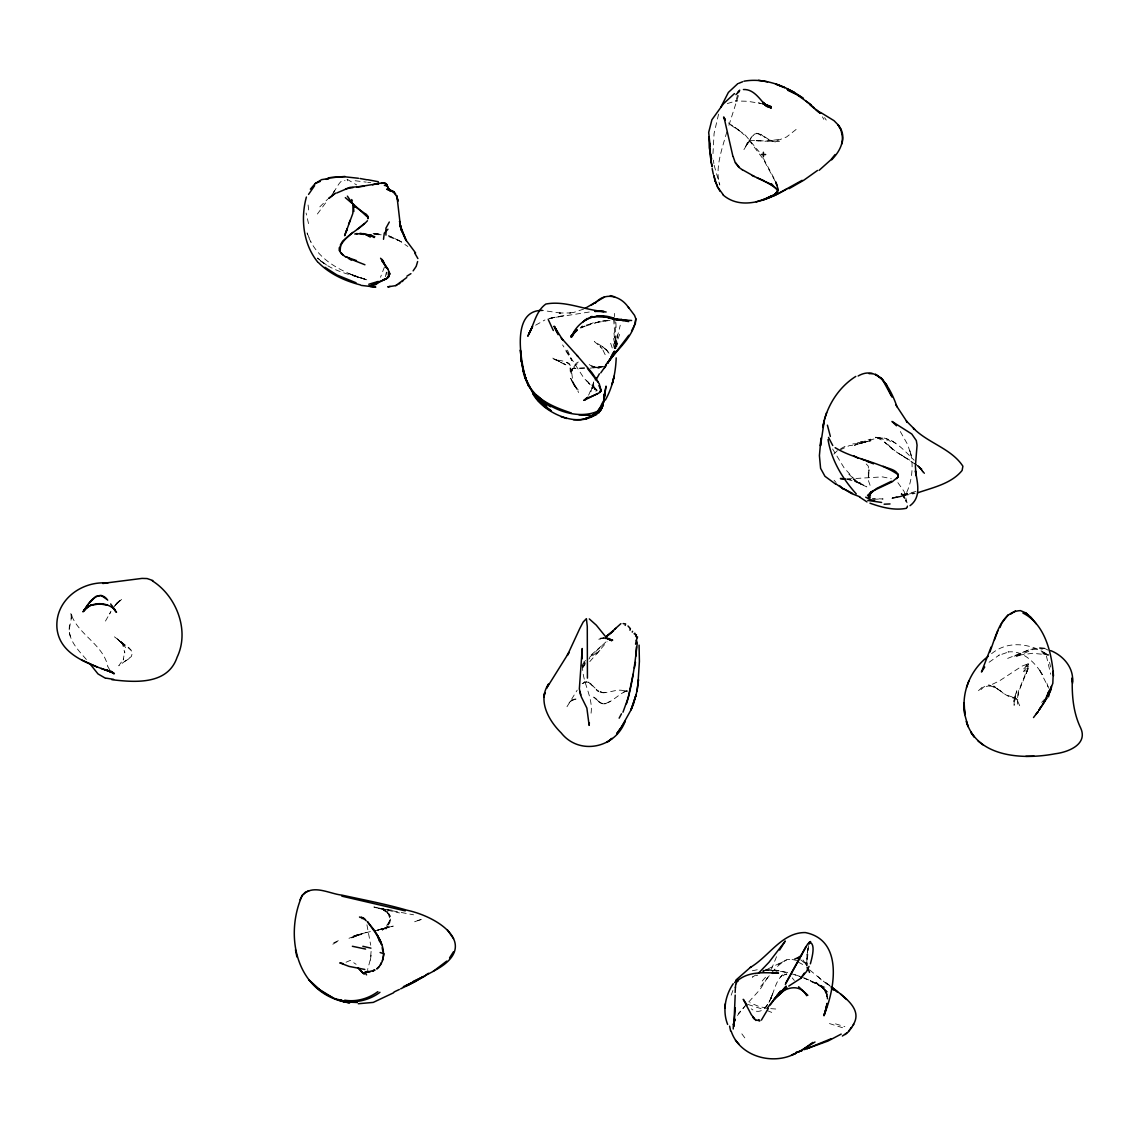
<?xml version="1.0" encoding="UTF-8"?>
<svg xmlns="http://www.w3.org/2000/svg" width="1139" height="1139" viewBox="0 0 1139 1139"><rect width="100%" height="100%" fill="white"/><g stroke="black" fill="none" stroke-linecap="round" stroke-linejoin="round"><path stroke-width="0.75" stroke-dasharray="5 3.75" d="M806.811 963.096L806.953 954.268L806.882 965.815M868.843 473.81L868.986 469.738L868.673 477.184M616.783 346.754L617.381 334.88L614.733 347.552L620.257 325.227M371.1 951.407L370.403 959.294L367.612 969.588M592.551 388.641L593.22 382.362L594.757 391.503M591.07 713.185C593.291 696.94 582.129 682.446 582.584 666.158M807.864 948.659L807.038 955.108L808.064 947.05M1017.412 704.187L1018.209 691.9L1027.876 667.924L1028.161 663.809L1021.954 666.144L999.359 680.937L989.051 685.863C999.188 686.974 1005.253 698.079 1016.401 698.449L1005.31 694.576M371.157 955.194L370.047 961.886M573.059 368.267L571.223 371.528L574.07 366.616L579.367 361.931C571.863 361.803 570.027 384.683 570.183 367.869L570.696 371.67M387.502 912.382L390.036 915.856L389.766 920.526L385.964 929.21M593.049 385.338L593.647 381.935L590.927 391.773M570.596 372.353L570.938 370.403M1019.704 705.724L1017.127 699.916L1018.736 691.615L1028.204 668.408L1028.916 665.717L1028.161 663.809L1026.41 664.507L1024.815 671.782M808.562 945.584L806.925 965.345M385.381 276.749L386.32 272.463M903.939 494.782L904.437 498.056L901.689 493.301M389.495 923.914L390.52 919.7L390.036 915.856M738.442 95.548L727.821 128.707M736.392 99.307L737.531 95.121M388.214 924.74L390.62 917.607L389.381 914.147L383.33 910.118L389.381 914.147M718.567 114.171L714.082 133.462L712.957 154.036M731.195 995.173L733.744 988.111M726.853 131.811C722.098 148.796 714.637 168.458 719.777 185.031L714.125 165.212M1027.848 666.913L1028.161 663.809M614.348 348.52L616.128 342.896M566.98 706.721L577.202 690.134M619.673 334.311L613.821 350.328M384.441 266.982L380.511 277.29M588.578 395.233L593.077 384.939M770.889 998.376L773.281 992.112L770.889 998.376C774.477 990.204 776.001 980.081 783.347 974.229L786.907 974.016L783.874 975.069L782.351 976.92M591.896 388.271L594.829 380.939M1026.139 673.505L1028.204 668.408L1026.139 673.505L1026.524 672.651M776.542 956.703L770.932 970.357M105.457 621.068L110.91 611.586L109.501 614.063M617.751 343.166L613.152 352.677M771.103 997.807L768.398 1003.516L771.331 997.493L769.85 1000.398M389.538 921.451L384.242 928.855L388.128 926.021L382.291 930.107L388.128 926.021M767.8 977.162L759.998 989.549L738.328 1013.496M746.728 144.781L748.252 142.432L745.177 146.931L751.911 136.495L756.353 133.263C763.514 133.946 768.113 141.136 775.46 141.934M333.357 192.662C335.948 189.587 340.846 177.67 345.046 180.717M332.317 194.399L334.539 190.768L331.905 194.94M317.397 214.004L327.349 200.549M743.938 149.608L751.911 136.495L754.744 133.975L757.791 133.434M589.788 661.617L607.087 641.727M780.628 977.177L781.995 975.255M767.529 1004.47L764.967 1007.972L767.515 1004.584M118.456 601.819L120.449 600.452L115.011 605.521L121.574 599.413M113.815 607.229L117.73 602.26M905.234 495.138L907.1 493.059L905.234 495.138C911.898 483.619 914.318 464.513 909.776 450.119L911.172 455.401L907.669 444.594L899.34 429.83M737.446 1015.475L745.006 1006.107M118.57 601.349L115.509 604.823L119.638 600.595L115.011 605.521M767.458 1004.626C763.913 1010.991 757.492 1013.795 751.27 1008.855M596.523 654L601.905 648.063M115.196 605.108L117.317 602.488M569.116 702.848L571.28 700.556L574.839 699.175M760.61 986.417C768.797 977.404 775.018 965.787 786.237 960.149L763.215 971.183L768.626 969.389L762.262 971.254M1023.306 671.583L1026.239 668.209M762.233 981.006L765.906 976.821M978.486 690.69L984.21 685.379M605.806 642.026L589.077 657.815M1041.658 702.407L1044.62 699.189M319.831 206.828L327.761 199.097M1023.747 668.849L1026.851 665.731L1028.531 664.749L1028.916 665.717M584.748 665.318L582.356 667.696L585.332 665.447M833.819 454.134L837.464 450.56L846.22 445.691M980.992 689.608L983.669 687.002L989.165 684.795M749.305 141.848L746.871 144.098L748.081 140.339L779.475 141.492M125.617 647.607L121.019 641.043L124.137 646.568L122.272 642.809L124.777 652.918L124.649 651.465L123.268 659.951L123.525 658.997L118.755 665.817L131.327 656.577L132.551 652.32L129.177 647.963L114.441 636.843M601.477 645.927L590.685 655.366M585.275 663.952L582.143 666.828L584.663 665.034M796.104 129.476L786.593 136.951L776.826 140.852M580.534 327.576L582.356 325.925M596.423 652.476L588.863 659.04M989.093 662.272L999.416 654.911L998.419 655.495L1009.296 651.707L1008.015 651.978C1023.292 650.07 1035.123 662.87 1042.569 674.63L1039.736 670.401M584.933 662.272L580.947 665.461L585.076 662.884M535.629 325.185L544.94 319.945M583.396 662.272L585.702 660.52M570.126 701.638L573.145 699.816M582.171 683.656L586.969 681.563L592.935 685.977M598.359 701.183L595.384 698.221C605.677 712.872 617.181 692.54 628.429 690.448M129.02 658.712L122.357 662.912M778.364 964.334L786.921 959.494L789.754 959.422M581.673 666.087L585.161 663.766M583.011 683.229L584.948 681.962M332.844 944.217L337.543 941.469M346.071 962.227L350.243 960.405L356.137 964.306M991.599 653.686C1008.086 640.047 1030.71 643.35 1047.453 654.541L1041.43 651.764L1047.325 654.384M756.054 974.899L752.295 977.134L757.748 975.112M905.776 494.54L907.783 493.771L901.006 494.169C908.125 494.283 901.063 495.422 900.536 492.546L902.529 494.839M840.027 449.919L849.153 445.705L852.698 445.192M386.164 927.388L380.084 930.378L389.88 926.548L377.778 930.164M1016.202 656.719L1033.173 649.372L1042.769 648.988M580.634 328.117L593.803 322.551M608.169 702.407L610.134 701.439M333.755 942.765L340.105 939.846M603.599 637.968L597.576 639.563L604.154 637.94M351.652 937.924L362.131 933.852L350.442 938.009M348.975 938.294L360.479 933.952L375.671 930.335M727.294 103.564L737.018 100.659L735.538 100.958L747.554 101.271L760.695 103.435M1022.566 652.405L1034.226 648.333L1044.876 648.262M583.695 309.053L573.842 312.399L568.09 313.154L570.667 312.954L559.164 312.997L562.339 313.31L542.378 310.406M584.592 326.067L581.189 327.434L600.281 321.497L610.333 319.988M623.773 692.071L626.592 690.989M1028.517 649.985L1007.332 658.541M571.28 700.556L579.338 698.036M604.738 703.874L606.347 703.276M986.289 686.418L991.129 685.521M604.937 366.06L601.093 367.37L592.081 366.829M355.183 935.902L361.618 933.766L353.845 936.116M358.586 934.379L351.979 936.529L367.199 932.215M868.06 439.953L870.609 439.141M547.845 319.062L564.431 315.489L551.205 317.966M915.927 491.436L901.276 495.323M1014.18 656.121L1021.484 654.085L1015.475 655.651L1032.546 653.288L1047.795 654.783M356.108 935.931L362.188 934.236M381.964 929.011L393.24 926.107L374.816 930.99M590.116 368.196L601.136 366.63M914.218 492.831L891.922 497.928L915.101 493.443M778.521 139.542L765.266 141.25L754.73 140.524M586.443 325.014L600.281 321.497M385.181 928.114L376.966 930.15L389.267 927.345L378.575 929.652M763.657 970.941L767.814 970.001M549.753 318.279L590.329 311.858M897.119 497.458L890.228 498.583L904.523 495.892M573.942 699.303L575.394 699.004M752.352 970.77L757.264 969.759M895.71 497.729L902.9 496.39M593.447 367.911L600.41 367.029L596.565 367.598L600.082 368.424M596.409 322.494L610.02 320.386M602.175 638.509L606.617 637.797M862.607 442.16L855.631 442.715M625.738 691.302L627.575 691.046L622.948 690.803L624.685 691.017C615.302 687.415 605.208 696.741 596.622 690.334M857.838 443.569L850.933 444.053M598.174 367.441L592.152 367.612M602.517 321.098L609.365 320.315M875.322 437.76C891.994 435.411 903.441 449.933 914.176 460.227M762.959 970.741L767.33 970.4M596.565 367.598L603.841 366.302L594.458 367.527M890.484 441.59C881.586 433.461 870.168 441.747 860.087 441.647M603.542 638.025L600.467 638.239L603.513 638.31M604.168 703.731L605.635 703.674M847.188 478.978L882.469 476.885L891.253 478.679M763.258 970.2L778.563 970.941M584.506 367.968L572.86 368.481L576.59 367.456L572.86 368.481L584.606 368.082M373.037 233.595L380.027 233.794M374.09 233.694L380.867 234.022M765.493 969.289L774.563 969.887L788.017 972.621M767.245 970.442L778.464 970.955M756.324 140.766L758.887 140.823M373.891 234.321L380.497 234.862M873.456 499.266L883.124 498.982L872.275 498.54M877.842 437.732L875.663 437.219L879.749 437.846M770.747 1008.627L777.382 1009.14M847.231 479.12L850.662 479.391L847.145 479.078M377.436 234.449L381.223 234.819M1039.523 647.678L1046.527 648.504M355.169 180.745L366.245 182.126M367.698 182.325L370.801 182.71M773.808 970.442L777.125 970.884M756.353 133.263L759.613 134.445L763.102 137.662M600.082 692.213L606.745 692.626L602.93 692.797L596.138 689.28L598.644 691.401L588.692 682.161L584.279 682.19L586.969 681.563L590.999 683.77M392.186 910.26L375.187 907.555L413.571 914.802M772.997 140.951L767.544 139.485L761.236 134.644M766.789 1008.257L758.631 1006.363L749.818 1002.69M878.496 438.017L887.338 440.394M598.431 367.911L594.174 367.157L597.918 368.794M385.865 909.477L373.863 907L399.447 912.937M1047.595 654.697L1042.527 653.743L1048.364 655.082M780.457 971.325L787.505 972.763M792.075 959.451L796.702 960.462M847.202 479.32L861.568 483.349M758.303 102.781L763.173 104.09M835.513 1023.861L844.839 1026.638M829.448 1023.562L845.124 1028.545M748.01 1004.47L764.226 1009.681M357.717 276.962L359.568 277.674L348.392 273.388L366.772 279.781C349.744 274.399 330.694 271.025 317.51 258.012M767.088 1010.521L773.452 1013.126M1048.393 654.982L1042.655 653.288L1048.222 654.953M388.726 236.613L402.138 241.981L388.314 235.588M790.907 973.489L801.258 976.977M366.772 279.781L354.912 276.136L363.797 278.87M553.753 359.212L557.37 360.337L555.234 359.938C562.267 360.465 573.116 362.031 571.436 371.741L571.308 369.563L573.017 382.775L575.28 387.872L572.376 380.426L578.626 392.514M794.951 974.756L801.201 976.806M603.328 703.93L600.951 703.147L593.675 697.096L596.081 698.777M854.364 481.213L866.807 486.894L853.225 479.263L861.397 484.63L854.905 479.875M359.568 277.674C336.788 269.544 314.791 257.087 307.103 232.954M596.124 367.84L588.763 364.224L592.308 366.658M804.405 977.96L827.113 988.282M389.566 236.086L398.977 240.528L407.833 246.465M802.767 977.518L825.889 988.624M347.082 179.25L356.664 184.945M876.774 437.575L882.867 440.779L895.097 450.944M552.785 358.13L566.396 365.277M555.86 359.867L559.776 361.761M564.033 364.01L565.855 364.822L556.743 360.038M993.123 686.361L997.138 688.611M895.339 443.156L889.915 439.64M1044.221 648.205L1048.165 650.155M818.371 984.509L810.213 980.451L824.365 988.467L816.62 983.512L828.452 992.482L816.094 982.245L826.373 991.599L820.721 985.292L827.256 994.375L823.938 988.837L827.896 998.803M560.844 362.387L561.812 362.871M798.254 962.142L803.55 964.904M730.797 125.105L744.664 134.331L759.101 151.743M784.7 974.087L786.052 974.799M898.059 453.08L911.641 461.295M595.498 388.356L584.25 378.632L562.595 344.946M800.575 959.707L805.971 964.121M915.03 464L892.891 449.72L884.875 442.274L887.381 444.509M904.622 457.052L898.087 452.98M1012.756 697.125L1017.127 699.916M121.118 642.424L130.999 649.97M830.032 985.876L824.166 981.476L831.214 986.645M1003.388 693.409L999.629 689.949M914.204 463.317L921.921 468.969L917.792 465.979M320.628 261.002L327.192 265.515L317.753 258.183M596.622 389.467L592.807 386.79L597.149 390.293L594.031 387.773M809.758 970.015L830.06 986.687M996.938 688.383L998.661 689.636M735.125 127.426L744.251 134.872M118.271 640.175L123.14 643.777L116.534 638.267L118.328 639.776M739.681 130.786L727.764 122.485M993.849 685.934L995.529 687.244M586.115 380.483L591.255 385.423M588.479 383.217L590.116 384.526M918.034 466.335L923.686 471.304L914.902 463.545M607.614 351.908L609.052 353.218M317.966 258.396L320.372 260.575M119.78 641.285L124.379 645.799L121.731 642.966L123.112 644.688M848.811 474.166L855.517 480.459L844.07 467.802L832.609 448.994M891.809 448.453L886.939 443.313M897.888 482.665L904.167 491.564L907.356 503.993M817.731 976.365L823.44 982.074M866.21 463.957L868.331 466.221L868.345 480.402L871.093 488.161M594.814 388.427L592.522 385.893L596.864 390.876M802.981 959.963L806.497 965.06M86.379 659.495C77.893 649.814 66.717 638.652 69.664 624.499L69.436 628.315L72.013 614.718L71.131 618.52L71.629 614.12L71.43 618.107L70.789 613.081C77.125 634.309 103.065 643.862 107.821 666.415M834.118 480.288L836.054 482.466M568.503 363.327L569.899 364.907M748.964 139.983L763.372 159.318L776.214 183.18M744.821 1037.871L739.781 1031.08M792.231 977.903L794.324 980.437M608.368 351.965L602.289 346.512L594.316 341.515L600.936 347.196L600.039 346.156L603.371 350.499L602.716 349.559L606.603 357.731M919.301 466.962L922.362 471.845L919.301 466.962L924.541 473.368L917.55 465.495L921.892 470.265L924.355 475.219M578.199 389.951L572.348 382.078L570.183 376.411M918.404 465.894L920.084 468.143L918.29 465.538M594.957 388.812L593.077 386.121L595.996 391.261M824.565 117.644L826.245 120.079M1039.636 670.245L1048.022 686.618M576.79 389.424L570.482 378.262M565.926 350.997L571.863 360.536L567.393 349.944M387.829 913.236L390.52 919.7M763.457 158.449L774.976 180.104M107.878 666.685L110.084 670.472M822.401 116.819L823.824 119.339M574.967 386.562L572.846 382.604L574.013 385.082M903.683 497.117L904.352 498.526M594.629 388.969L593.291 386.135L594.017 388.969M805.031 962.227L806.668 965.787M307.174 233.139L310.99 242.18M610.646 343.238L613.722 352.407M1048.563 688.155L1046.912 683.386L1047.837 686.49M826.999 995.899L826.088 992.994L827.27 999.117L826.515 991.371L827.085 997.878M308.527 223.6L306.106 213.05M613.152 343.693L614.619 349.274M366.929 924.797L370.73 945.228M613.594 338.454L615.715 348.748M1046.385 655.893L1050.685 674.245M1050.599 667.07L1048.891 659.04M806.896 965.601L806.241 962.498L806.796 965.502M347.238 179.478L347.495 180.788M713.398 160.101L713.868 163.575M308.669 209.946L307.758 202.315M613.622 319.02L615.872 348.634M614.006 333.015L615.245 348.876M614.419 313.41L614.619 316.599M614.718 318.208L616.27 345.174M615.886 322.508L616.171 329.199M386.904 272.064L387.004 275.068M1014.18 701.111L1014.109 705.34L1015.945 692.953L1013.539 701.738L1016.785 690.803L1014.18 701.111M419.323 920.041L414.354 921.878L421.202 919.486L419.323 920.041M857.439 444.224L854.378 445.278L864.786 442.188L857.439 444.224M863.077 442.558L861.184 443.057L871.064 440.679L861.184 443.057L867.292 441.476L863.077 442.558M382.505 909.406L378.789 908.324L388.67 912.097L382.505 909.406M567.493 362.7L566.781 362.245L569.073 363.725L567.493 362.7M605.507 349.132L602.289 346.512L607.172 350.513L605.507 349.132M906.317 501.9L905.491 500.035L906.317 501.9M70.376 636.644L69.379 632.586L70.376 636.644"/><path stroke-width="1.5" d="M735.139 992.525L735.424 987.157M1072.611 683.172L1072.297 677.819C1071.813 695.117 1073.095 712.402 1080.783 728.234C1088.001 744.621 1067.784 752.253 1055.184 753.762C1023.861 759.798 977.39 757.905 966.328 721.428L968.107 726.753L964.776 714.609L964.206 708.244L964.776 714.609M964.178 702.692L964.135 707.376C962.996 687.671 972.549 668.123 988.225 656.306M733.231 983.726C725.244 995.472 722.325 1010.976 727.636 1024.431M964.164 702.777L964.747 714.196M708.971 136.879L709.27 147.814L711.633 159.033M1048.578 696.854L1048.763 691.458L1047.78 696.256M733.245 1028.987L733.359 1024.459L735.096 1019.206M763.401 156.798L763.401 152.27M710.764 160.684L712.16 166.778L709.967 154.42L709.896 143.343M367.456 220.724C358.543 230.619 342.255 236.399 339.095 250.139L341.273 253.556L345.174 256.645M735.196 995.13L733.815 1026.481L735.281 1007.93M626.507 703.76C632.43 683.97 635.007 663.24 637.271 642.923L636.374 640.146L637.569 636.9M616.199 357.874C615.644 372.51 612.668 387.303 605.322 400.116M820.977 438.088L820.45 445.918L824.351 420.391L822.742 427.467C826.117 407.064 838.162 387.474 855.788 376.425M417.629 261.543L416.276 266.07M385.936 235.118L385.936 228.156L389.31 222.02M725.329 1003.744L724.974 1007.915M589.361 722.724L589.134 725.386L586.87 708.074L581.303 696.84L579.338 688.924L582.228 648.504L582.129 658.798M353.845 211.512L353.318 204.322L352.805 213.52L344.619 235.688L347.11 228.825M735.78 984.124L736.534 982.786M777.709 190.526L775.887 193.545L777.709 190.526L771.302 183.635M604.026 399.931L604.624 394.863L602.659 406.324L599.441 411.706L601.079 410.068L604.026 399.931C594.871 435.34 545.695 417.13 532.967 393.937M820.877 439.44L819.411 455.614L820.593 468.343L824.949 476.287L835.627 484.118M633.127 674.188L628.215 697.666L622.976 712.217M637.954 683.913L639.406 661.346L639.079 645.13M637.028 691.017L638.481 679.784L637.028 691.017L633.469 704.016L630.906 709.91L636.018 695.117L631.362 709.284L620.983 727.906L625.154 721.186C615.459 748.109 579.224 755.883 561.157 732.847C548.813 720.759 537.266 700.57 548.557 684.055L546.635 688.184L568.945 652.505L567.436 655.196L579.779 628.529L583.168 622.036L586.386 618.676L587.283 626.45L587.425 678.118M604.183 395.504L606.033 386.135L603.727 401.939L599.441 411.706M826.985 1003.402L825.86 1010.051L827.099 1003.943M870.31 497.857L868.431 496.832L870.808 491.948L892.164 481.825L898.215 476.757C898.301 469.524 888.036 468.798 883.138 466.221M383.501 239.29L384.284 233.182L387.943 229.21M895.923 405L907.356 422.355L906.317 420.974L914.631 429.318L913.336 428.15C927.972 443.156 951.307 448.453 962.896 466.221L962.113 470.464C951.378 483.648 933.325 487.407 917.949 492.717M636.445 646.838L635.776 656.263M628.258 307.003L634.537 315.361L635.818 318.749C633.782 337.457 616.227 350 605.934 364.736M603.698 399.447L605.179 391.731L604.667 394.35M634.366 668.052L635.477 662.428M635.562 644.204L636.374 640.146M623.133 623.603L625.567 623.887L625.197 625.411M827.042 1004.128L824.01 1015.774L826.231 1008.471L824.081 1015.02C835.044 988.567 843.415 940.045 805.316 932.57C782.023 932.2 768.882 956.675 750.316 967.424L751.042 966.826L735.922 980.095M907.085 507.538L907.399 506.129M841.636 144.155C844.127 137.563 842.689 130.031 838.005 124.792L840.881 129.618L841.935 134.374M379.088 966.712L376.753 968.947C387.559 959.906 383.743 944.117 376.44 934.008L381.608 944.601L379.785 939.846M808.889 944.017L809.359 942.095C816.193 943.676 811.765 958.426 810.384 963.836M309.068 890.641L305.266 892.307L302.276 895.297C283.497 937.482 297.279 995.258 349.573 1002.833C333.812 1000.256 319.376 991.727 308.897 979.782L320.515 990.417L318.464 988.908L332.204 997.308M306.391 197.047C300.383 218.773 303.287 244.558 317.923 262.283M602.659 406.324L603.115 404.516L598.758 413.073M382.433 960.576L384.057 953.77L380.127 952.531M604.14 395.859L605.208 391.944L604.183 395.176M629.967 630.237L630.28 629.127M1048.905 691.202L1045.075 700.214M871.634 491.749L867.519 495.422M340.034 251.463L340.589 246.052M777.553 191.922L778.051 189.003L776.214 183.18M989.706 652.305C995.785 637.37 1000.441 611.358 1020.459 610.632L1025.755 612.882L1031.08 617.395L1036.248 623.859M826.615 412.631L824.479 419.351M733.359 1024.459L734.84 1019.989M346.242 231.744L347.267 228.868M720.859 107.166L728.376 92.43L737.801 83.645M991.129 646.966L981.462 672.024L984.722 667.027M966.541 687.33L968.919 680.795M994.546 639.648L997.892 630.664M348.619 224.141L350.342 220.026M1051.525 687.187L1048.222 694.947M372.396 284.408L386.192 278.927L388.484 276.934L389.766 273.787L388.1 269.473L380.583 258.24M1051.269 689.109L1048.393 695.559M999.985 627.489L1001.751 623.161L1008.214 614.704M636.487 634.807L635.576 636.018L637.043 637.598M380.383 964.804L381.223 962.768M1048.663 692.711L1047.353 695.858L1051.297 686.376M738.214 92.487L739.681 90.138M632.23 632.102L632.572 631.305M777.211 191.509L774.292 195.111L766.049 198.727M415.835 266.939L413.13 270.868M585.076 418.867L597.092 413.315L600.424 407.62M735.723 984.495L735.395 987.485M595.355 379.828L596.395 377.607M804.305 973.147L800.66 978.401L788.743 986.089M768.284 1008.499L761.407 1020.088M378.105 282.785L387.217 278.286L388.314 276.022M809.06 966.356L806.526 971.539L800.66 978.401M610.917 357.162L613.152 352.677M308.555 194.413L314.62 185.657M300.013 899.796L302.276 895.297M453.507 951.734L449.563 957.885M871.805 492.247L869.698 494.924M596.323 379.301L599.399 373.791M1048.336 695.388L1052.82 683.315L1053.304 671.298M572.105 336.703L573.586 333.912M619.146 718.168L621.481 713.783M735.936 94.637L739.496 90.992L737.616 92.487M779.617 950.011L785.255 941.056L768.925 962.355L758.503 973.176M809.473 943.605L810.584 941.54L807.693 943.918L785.355 984.409M609.92 359.269L607.642 363.184L614.818 351.097M852.983 1025.143C863.903 1008.528 842.177 995.813 831.214 986.645L837.678 992.183L833.833 988.794M599.285 410.154L602.645 404.103L601.292 408.232L591.169 416.945L596.893 414.439M631.561 330.993L635.334 323.633L635.818 318.749M1046.713 697.737L1042.84 704.002M786.081 982.587L805.999 946.438M529.792 331.534L532.582 326.494L527.77 336.233L531.158 329.299L529.08 333.471C534.248 323.675 536.27 310.748 545.866 304.042C565.485 300.269 584.663 310.249 604.126 311.517L595.156 311.374M1035.921 714.424L1037.942 711.604L1033.514 717.542M1046.997 698.022L1039.067 709.924M586.514 398.109L584.051 400.344L599.57 392.613L601.136 390.592L599.214 383.701L587.453 368.424M1040.733 707.319L1038.811 710.337L1043.267 703.817M604.197 368.381L606.404 364.907L600.751 372.894M598.758 410.382L602.389 402.879L601.691 408.474L597.363 413.286M576.106 329.584L571.152 337.343C578.584 318.422 599.299 310.221 617.708 320.059M1043.025 703.959L1045.317 700.513M390.079 286.416L387.773 286.886L395.76 285.604L406.765 277.532M853.809 1024.36L848.242 1031.991L842.376 1036.034M87.603 605.464L82.962 611.842L87.02 606.816M1037.116 712.957L1038.113 711.505M628.828 335.25L607.443 363.313M608.767 361.405L611.273 357.817M736.62 981.96L738.044 981.263M88.073 604.98L83.902 610.974C88.002 602.602 99.264 588.293 107.707 600.168M770.277 1004.854L780.571 991.058L767.188 1008.243M599.982 407.776L596.893 412.033L591.454 416.233M577.046 330.353L570.724 336.503L575.081 331.449M89.426 602.887L95.747 596.509L99.947 595.54M835.115 154.534L830.801 159.873L819.126 170.323M850.847 1028.46L851.616 1027.535L848.555 1031.194M781.14 992.154L786.181 986.16L774.335 999.174L787.006 987.769M896.607 478.651L898.215 476.757M599.854 392.072L601.136 390.592L598.943 385.594M734.655 982.587L737.346 979.483M310.363 189.188L315.304 183.464L321.597 179.635L329 178.481L326.124 179.378M831.641 159.816C838.276 153.067 844.27 143.728 841.863 133.875M388.484 276.934L389.766 273.787L389.211 272.406M774.335 999.174L783.589 990.617M572.96 334.311L577.117 329.684M387.217 278.286L389.125 276.208L388.855 274.898M84.172 610.219L90.949 604.752M605.521 637.413L620.897 623.659M910.047 505.673C921.536 497.173 917.422 482.58 915.414 470.82L916.069 475.661L915.386 466.221L917.066 445.15L916.311 440.551L911.769 434.002L892.008 421.444L896.493 425.787M614.861 629.212L615.686 628.344M303.059 894.756C313.353 883.992 329.74 893.901 342.013 895.14C363.711 899.881 385.594 903.982 406.936 910.203C440.053 917.279 481.769 946.281 433.247 971.282M774.292 195.111L776.442 192.961L773.196 195.524M364.508 223.472L357.19 229.38M378.817 281.874L376.34 284.337L370.104 286.459L375.799 287.085L361.319 285.419M584.193 320.728L591.995 316.386M378.048 281.333L375.5 283.796L369.178 285.932M801.671 954.866L797.713 958.597M595.227 303.273C604.994 291.228 621.652 296.055 628.956 308.327M84.072 610.319C92.003 601.406 106.867 601.677 115.11 609.892L111.878 606.717L113.231 608.169M401.982 281.66L403.064 280.707M583.168 321.867L587.14 318.436M399.034 283.967L399.946 283.184M585.916 399.034L587.995 397.255L584.051 400.344M446.73 961.102L433.062 971.482L405.84 985.833M367.869 970.969L364.48 973.318M352.663 232.441L342.611 241.197L340.362 245.013M410.923 273.659L406.908 276.165M845.01 1034.611L846.832 1033.13M812.762 1042.427L802.881 1049.645M597.704 411.236C570.041 423.452 526.076 399.775 522.773 368.467L525.663 378.618C520.822 360.337 510.913 309.879 542.378 310.406M777.012 995.386C785.796 987.385 799.621 983.128 806.754 995.714M891.481 481.256L876.845 488.36L869.925 493.6M605.35 637.541L613.594 630.75L605.72 636.915M817.503 170.451L803.821 180.204L789.014 188.704M814.997 1042.014L798.752 1051.895M734.441 93.597L723.365 103.848L711.903 119.766L708.686 132.409L710.152 146.39M604.368 297.108L585.104 308.37M365.106 972.863L366.559 971.88L365.519 973.404L366.559 974.87M1010.692 614.12L1015.39 610.945M591.312 305.138L594.957 302.689M377.877 991.642C368.509 998.647 356.336 1002.121 344.718 1000.199M379.956 992.297C368.239 1001.124 352.321 1004.242 338.297 999.572L346.398 1002.035L357.29 1002.491M425.943 974.927L428.492 973.276M802.127 180.332L774.449 195.623M858.151 375.998C878.895 363.911 891.623 391.104 896.977 406.808M738.186 980.166C749.519 971.054 764.91 972.706 778.506 973.133L772.37 973.29L774.577 973.133M770.932 196.15L762.874 200.023L773.267 195.111M415.408 981.249L423.381 976.579L413.186 981.448M841.194 1034.084L828.01 1041.032L806.896 1048.663L831.342 1038.654M407.534 985.548L424.961 976.066M382.604 280.222L385.196 278.77M786.964 188.917C768.626 199.681 741.859 211.085 723.123 195.011M393.61 992.767L373.25 1002.405L358.301 1003.73M395.76 285.604L396.97 284.949M336.617 193.06L349.872 187.394L364.309 186.227M588.55 397.696L597.719 393.667M799.535 956.959L794.552 959.18M767.928 198.214L773.395 195.424M416.575 980.935L400.657 988.837M416.418 980.508L403.377 986.645M393.98 992.012L399.319 989.478M868.431 496.832L870.481 495.878M759.699 1021L756.638 1019.96M372.524 971.054L374.574 970.172L370.175 971.396M796.659 1052.92L791.334 1055.198L796.004 1053.162C773.495 1065.762 739.681 1056.864 731.195 1031.222M315.304 183.464L320.187 181.414M361.875 918.504L363.896 918.447L366.174 920.725M367.911 218.702L367.74 216.168L365.946 214.26L355.98 207.198M738.585 83.389L742.656 81.737M804.319 1049.631L811.025 1046.983M768.099 198.001L756.253 201.817M372.709 970.926L374.93 970.072M91.661 605.193L99.648 603.841L107.564 605.236M596.295 414.069L591.867 415.45L578.982 414.867M376.354 282.016L368.765 284.252M356.906 187.109L382.975 182.838L385.423 183.749M372.496 184.803L378.831 183.194M353.118 187.565L345.601 188.818M906.43 508.293C894.215 510.742 881.444 507.296 869.968 503.167M587.283 418.269L583.908 419.024L587.995 418.013L580.819 419.608L573.487 419.722M744.009 81.196C764.312 77.58 785.312 85.681 801.742 97.299M342.981 963.58L339.806 962.882L349.103 966.413L364.822 969.46M590.671 316.955L604.339 316.67L596.637 316.229M870.808 491.948L872.631 491.735M594.715 311.417L597.619 311.118L594.971 311.303M370.061 971.595L367.698 971.838L370.161 971.638M619.303 319.66L622.008 319.504L618.933 319.646M356.407 233.552L363.811 234.406M354.77 234.036L357.233 233.922M884.135 504.207L890.029 503.936M869.057 373.663L872.332 373.578M1025.84 756.339L1034.141 756.182M627.39 320.515L613.266 319.333L631.618 320.5M765.65 154.534L761.265 154.505M345.06 176.46L328.146 177.826L344.163 176.716L358.486 178.282M618.306 319.831L625.14 319.888L619.644 319.732M375.984 183.977L378.475 184.005M881.614 502.441L867.804 500.448M350.257 1002.391L343.992 1001.694L335.08 998.746M743.425 89.525C754.203 88.97 760.012 99.876 766.746 106.44L762.845 102.254L767.757 106.909L763.486 103.065L771.245 108.233L763.386 103.763M843.785 478.764L840.383 478.565L843.814 478.85M605.037 638.338L609.465 638.637M360.024 233.281L364.936 234.107L370.147 236.997M599.128 311.118L606.147 311.986M111.836 679.684C135.142 682.475 167.803 685.037 177.115 657.203C189.928 630.508 176.317 595.868 152.27 580.819M628.728 321.582L608.61 318.023L621.88 319.902M113.573 679.342L106.198 678.161M843.629 478.764L846.021 479.135M874.595 500.391L870.595 499.765L865.711 497.188M758.517 80.328L767.501 81.809M381.152 183.351L385.153 182.98L386.762 184.518L385.779 183.678M378.305 181.727L367.997 179.777M360.024 178.496L367.029 179.791M348.89 257.955L345.758 256.802L356.464 260.589M345.017 1001.181L341.743 1000.54L347.666 1002.277L338.155 999.828M611.073 318.18L603.257 316.585L616.982 319.119M615.487 318.963L623.304 320.543M363.313 233.566L371.043 236.528L366.502 234.207M352.378 946.281L365.605 949.072M389.282 189.757L386.691 189.202L392.158 191.338L387.573 188.917L391.688 190.64L395.646 194.071L393.368 191.48L388.556 190.042L393.838 192.021M341.828 896.151L405.285 910.887M370.93 948.161L362.857 946.295M764.924 104.446L767.743 105.13L763.03 103.962M608.297 638.979L612.682 640.132L607.315 638.637L611.743 640.716L606.489 637.868M384.341 185.33L386.733 185.956M610.333 295.627L614.619 296.781M360.422 284.907C344.989 280.977 329.812 274.072 318.479 262.625M338.297 999.572L346.398 1002.035M835.143 447.67C854.72 459.686 879.579 461.48 898.201 474.749M374.816 236.755L369.662 234.876L374.218 237.567M365.348 919.629L361.22 916.966M859.803 496.775L851.758 493.643L843.173 488.546L852.57 493.401M560.886 416.589L566.667 418.497M356.066 282.771L336.973 274.997L324.957 267.295M764.782 104.517L771.26 106.724L765.323 104.816M861.269 459.031L869.456 461.893M110.996 671.298L114.37 673.633L106.682 670.003L112.932 672.679C90.736 664.521 59.527 655.836 56.95 628.016C54.886 600.225 81.737 580.548 107.806 583.068L102.667 583.41L142.076 578.398L147.116 578.555L152.84 580.534M101.129 668.422L109.543 671.412M571.237 412.987C559.007 408.816 546.578 404.231 536.839 395.418L543.445 401.597M867.135 461.395L873.513 463.801M112.932 672.679L105.002 669.59L111.451 672.095M764.127 180.759L752.238 175.62M775.944 84.215L784.671 87.66L776.798 84.386M1022.936 613.067C1044.976 624.015 1051.767 653.074 1053.49 675.826M105.372 678.189L98.011 673.932L89.696 663.524M96.972 666.927L81.752 660.008M754.388 176.445L742.258 169.64M1050.628 650.583C1063.2 655.537 1073.849 667.682 1072.525 681.891M369.193 234.976L371.77 236.143M794.396 92.302L786.921 88.856L803.451 98.225M369.933 234.648L372.311 235.73M765.209 181.542L772.214 185.059L757.008 177.798M787.732 90.28L795.335 93.911M636.103 634.736L634.152 633.754L634.85 633.184M364.921 264.761L352.449 259.834M853.78 455.799L858.322 458.305M100.915 595.284L106.283 598.915M768.782 183.422L776.086 188.305M866.978 501.915L859.532 496.988M820.379 112.305L834.047 120.691L838.29 125.048L840.881 129.618M348.577 258.51L351.467 260.233M354.941 207.198L347.381 196.136M529.507 387.203L534.447 394.706L541.808 401.426L550.692 406.794M796.859 94.637L811.281 104.873M742.272 169.768L738.684 167.177L735.523 162.735M359.497 917.009L360.408 917.578M543.687 406.053L551.262 410.866L538.049 400.515M385.722 184.831L387.317 185.871L389.552 190.327L387.886 187.551M589.304 618.933L596.295 625.154L605.208 636.174M739.311 167.234L735.267 162.663L733.146 156.584M798.596 986.758L807.85 995.301M810.014 104.845L818.841 112.291M978.088 741.033L983.099 744.92M363.056 917.82L363.896 918.447M390.449 190.512L388.342 188.946L390.848 191.352M533.536 394.308L538.932 400.857L546.649 406.595L533.536 394.308L525.364 377.934M835.656 483.719L843.486 489.058L839.415 485.598M815.624 109.273L820.564 113.274M806.099 101.157L814.228 107.878M111.209 671.583L113.872 673.69L111.351 671.54M351.809 203.183L345.331 197.645M630.451 628.714L628.002 625.98M393.368 191.48L397.041 196.962L400.586 227.458L399.547 221.18L401.298 230.106L399.96 223.757L402.053 232.085L400.373 225.736L406.153 240.628L403.234 234.42M364.209 974.215L358.144 967.879L363.256 973.418M538.932 400.857L544.926 406.352M840.639 994.034L846.476 999.444M758.816 1019.59L759.699 1020.43M831.256 987.869L833.648 990.204M1025.755 612.882L1027.962 615.074M817.09 110.369L820.009 113.316M535.601 395.091L541.808 401.426M577.701 356.165L561.242 337.927L562.979 340.319L554.109 326.195L557.213 332.688M577.074 355.525L591.881 372.581L598.117 381.864M755.912 1020.501L751.341 1014.721L743.24 999.316L747.07 1004.982M754.63 1019.12L752.836 1017.17L754.317 1018.821M534.447 394.706L540.242 401.156M735.467 1040.249L738.997 1044.221M723.237 194.755L717.228 186.582L713.783 175.378L715.15 181.372M856.229 493.856C842.447 478.594 831.342 460.056 828.025 439.512M365.946 214.26L367.712 216.31L367.883 218.503M447.428 929.937L453.521 938.621M341.23 252.858L343.11 255.079M381.665 260.632L388.1 269.473M112.092 606.318L116.534 612.227M885.345 383.558L887.181 385.922L882.07 378.831L875.549 374.375L882.07 378.831L892.008 397.07M832.751 445.506L828.509 437.419M415.621 252.972L406.352 240.571L400.814 228.256M414.624 252.844L417.885 258.567M110.682 603.955L115.879 611.914M352.464 203.354L367.1 216.695M725.258 119.965L723.564 117.217L725.329 120.378L723.977 117.232L732.833 156M383.914 262.554L381.978 259.308L386.605 268.163M378.077 936.486L367.342 921.536L374.945 931.004L380.526 941.469M387.317 185.871L386.577 184.561L388.2 188.106M717.57 186.796L720.033 191.295M777.168 188.547L778.065 190.241M553.326 330.495L548.286 319.646M714.979 180.83L717.385 185.942M556.857 331.848L554.408 326.58L555.675 329.313M888.363 389.082L890.983 394.906M351.68 199.553L352.378 201.076M339.208 247.747L339.721 248.943M555.362 328.303L558.082 334.667M528.937 386.676L525.307 377.465L528.653 386.278M378.333 937.924L379.671 941.668M388.484 272.05L389.41 274.656M830.345 436.408L827.398 425.16M775.645 181.656L776.812 185.059M807.964 967.894L809.487 972.421M807.081 967.282L807.907 970.257M579.723 691.43L580.591 694.875M729.601 1026.154L730.583 1030.852M712.174 168.6L713.285 174.153M295.471 949.741L296.895 956.959M382.177 947.733L382.789 950.994M600.41 390.193L600.58 391.474M709.711 148.07L710.181 153.409M710.793 154.505L710.95 161.439M897.831 473.796L897.845 475.646M544.727 692.74L543.986 697.082L544.784 692.711M614.12 376.326L612.099 384.356L614.12 376.326M621.168 727.508L616.726 733.673L621.168 727.508M335.236 193.303L328.915 198.3L335.236 193.303M611.914 738.471L606.888 742.372L611.914 738.471M367.783 971.638L364.523 972.578L367.783 971.638M802.112 1050.485L795.777 1052.65L802.112 1050.485M974.116 736.862L970.77 732.135L974.116 736.862M526.161 379.401L522.886 369.335L526.161 379.401M397.952 200.877L396.643 195.637L397.952 200.877M523.171 370.36L521.135 359.696L523.171 370.36M521.292 360.992L520.395 350.1L521.292 360.992"/></g></svg>
